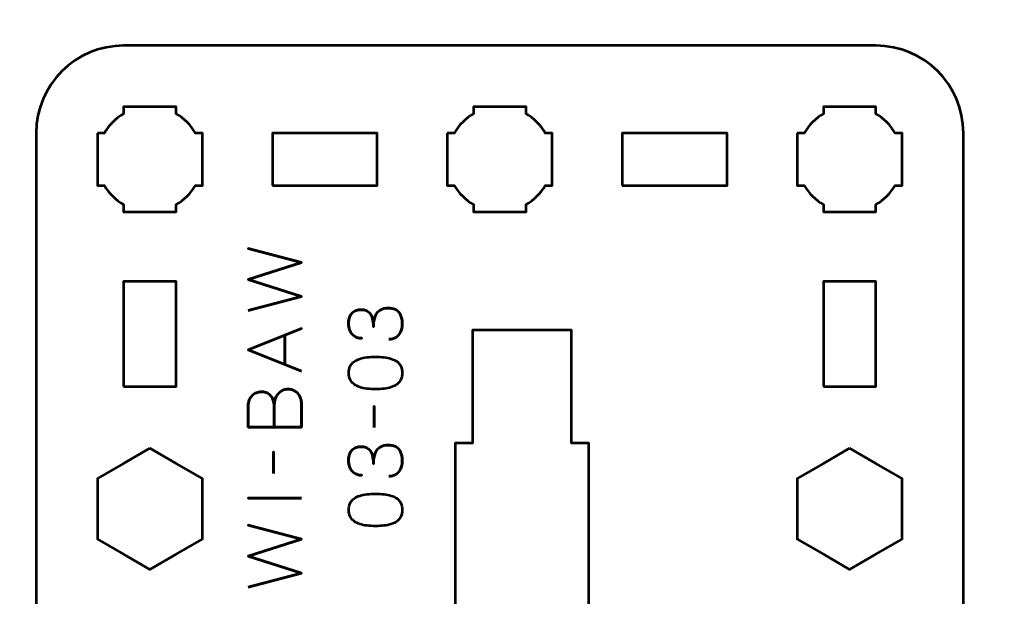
# Model space of a CAD drawing. Header units: centimetres. Extents: x -21 to 0, y -29.7 to 0.
# Drawn here: x -16.95 to -11.4, y -20.56 to -17.25 of the extents above; entities that cross this region are included whole.
import ezdxf

# ---------------------------------------------------------------- set-up
doc = ezdxf.new("R2010")
doc.units = ezdxf.units.CM
doc.header["$MEASUREMENT"] = 0
doc.layers.add('Layer 1', color=7, linetype='Continuous')

msp = doc.modelspace()

# ---------------------------------------------------------------- linework, layer by layer
at = {"layer": 'Layer 1', "lineweight": 53}
for points in [[(-15.5, -18.2), (-14.9, -18.2), (-14.9, -17.9), (-15.5, -17.9), (-15.5, -18.2)], [(-13.5, -18.2), (-12.9, -18.2), (-12.9, -17.9), (-13.5, -17.9), (-13.5, -18.2)], [(-16.35, -19.35), (-16.05, -19.35), (-16.05, -18.75), (-16.35, -18.75), (-16.35, -19.35)], [(-12.35, -19.35), (-12.05, -19.35), (-12.05, -18.75), (-12.35, -18.75), (-12.35, -19.35)]]:
    msp.add_lwpolyline(points, close=True, dxfattribs=at)
at = {"layer": 'Layer 1', "color": 1, "lineweight": 53}
msp.add_open_spline([(-21.00003, -29.19995), (-21.00003, -29.19995), (-21.00003, -8.29992), (-21.00003, -8.29992), (-21.00003, -8.29992), (-21.00003, -8.21709), (-20.93286, -8.14992), (-20.85003, -8.14992), (-20.85003, -8.14992), (-20.7672, -8.14992), (-20.70003, -8.08275), (-20.70003, -7.99992), (-20.70003, -7.99992), (-20.70003, -7.91709), (-20.7672, -7.84992), (-20.85003, -7.84992), (-20.85003, -7.84992), (-20.93286, -7.84992), (-21.00003, -7.78275), (-21.00003, -7.69992), (-21.00003, -7.69992), (-21.00003, -7.61709), (-20.93286, -7.54992), (-20.85003, -7.54992), (-20.85003, -7.54992), (-20.7672, -7.54992), (-20.70003, -7.48275), (-20.70003, -7.39992), (-20.70003, -7.39992), (-20.70003, -7.31709), (-20.7672, -7.24992), (-20.85003, -7.24992), (-20.85003, -7.24992), (-20.93286, -7.24992), (-21.00003, -7.18275), (-21.00003, -7.09992), (-21.00003, -7.09992), (-21.00003, -7.01709), (-20.93286, -6.94992), (-20.85003, -6.94992), (-20.85003, -6.94992), (-20.7672, -6.94992), (-20.70003, -6.88275), (-20.70003, -6.79992), (-20.70003, -6.79992), (-20.70003, -6.71709), (-20.7672, -6.64992), (-20.85003, -6.64992), (-20.85003, -6.64992), (-20.93286, -6.64992), (-21.00003, -6.58275), (-21.00003, -6.49992), (-21.00003, -6.49992), (-21.00003, -6.41709), (-20.93286, -6.34992), (-20.85003, -6.34992), (-20.85003, -6.34992), (-20.7672, -6.34992), (-20.70003, -6.28275), (-20.70003, -6.19992), (-20.70003, -6.19992), (-20.70003, -6.11709), (-20.7672, -6.04992), (-20.85003, -6.04992), (-20.85003, -6.04992), (-20.93286, -6.04992), (-21.00003, -5.98275), (-21.00003, -5.89992), (-21.00003, -5.89992), (-21.00003, -5.81709), (-20.93286, -5.74992), (-20.85003, -5.74992), (-20.85003, -5.74992), (-20.7672, -5.74992), (-20.70003, -5.68275), (-20.70003, -5.59992), (-20.70003, -5.59992), (-20.70003, -5.51709), (-20.7672, -5.44992), (-20.85003, -5.44992), (-20.85003, -5.44992), (-20.93286, -5.44992), (-21.00003, -5.38275), (-21.00003, -5.29992), (-21.00003, -5.29992), (-21.00003, -5.21709), (-20.93286, -5.14992), (-20.85003, -5.14992), (-20.85003, -5.14992), (-20.7672, -5.14992), (-20.70003, -5.08275), (-20.70003, -4.99992), (-20.70003, -4.99992), (-20.70003, -4.91709), (-20.7672, -4.84992), (-20.85003, -4.84992), (-20.85003, -4.84992), (-20.93286, -4.84992), (-21.00003, -4.78275), (-21.00003, -4.69992), (-21.00003, -4.69992), (-21.00003, -4.61709), (-20.93286, -4.54992), (-20.85003, -4.54992), (-20.85003, -4.54992), (-20.7672, -4.54992), (-20.70003, -4.48275), (-20.70003, -4.39992), (-20.70003, -4.39992), (-20.70003, -4.31709), (-20.7672, -4.24992), (-20.85003, -4.24992), (-20.85003, -4.24992), (-20.93286, -4.24992), (-21.00003, -4.18275), (-21.00003, -4.09992), (-21.00003, -4.09992), (-21.00003, -4.01709), (-20.93286, -3.94992), (-20.85003, -3.94992), (-20.85003, -3.94992), (-20.7672, -3.94992), (-20.70003, -3.88275), (-20.70003, -3.79992), (-20.70003, -3.79992), (-20.70003, -3.71709), (-20.7672, -3.64992), (-20.85003, -3.64992), (-20.85003, -3.64992), (-20.93286, -3.64992), (-21.00003, -3.58275), (-21.00003, -3.49992), (-21.00003, -3.49992), (-21.00003, -3.41709), (-20.93286, -3.34992), (-20.85003, -3.34992), (-20.85003, -3.34992), (-20.7672, -3.34992), (-20.70003, -3.28275), (-20.70003, -3.19992), (-20.70003, -3.19992), (-20.70003, -3.11709), (-20.7672, -3.04992), (-20.85003, -3.04992), (-20.85003, -3.04992), (-20.93286, -3.04992), (-21.00003, -2.98275), (-21.00003, -2.89992), (-21.00003, -2.89992), (-21.00003, -2.81709), (-20.93286, -2.74992), (-20.85003, -2.74992), (-20.85003, -2.74992), (-20.7672, -2.74992), (-20.70003, -2.68275), (-20.70003, -2.59992), (-20.70003, -2.59992), (-20.70003, -2.51709), (-20.7672, -2.44992), (-20.85003, -2.44992), (-20.85003, -2.44992), (-20.93286, -2.44992), (-21.00003, -2.38275), (-21.00003, -2.29992), (-21.00003, -2.29992), (-21.00003, -2.21709), (-20.93286, -2.14992), (-20.85003, -2.14992), (-20.85003, -2.14992), (-20.7672, -2.14992), (-20.70003, -2.08275), (-20.70003, -1.99992), (-20.70003, -1.99992), (-20.70003, -1.91709), (-20.7672, -1.84992), (-20.85003, -1.84992), (-20.85003, -1.84992), (-20.93286, -1.84992), (-21.00003, -1.78275), (-21.00003, -1.69992), (-21.00003, -1.69992), (-21.00003, -1.61709), (-20.93286, -1.54992), (-20.85003, -1.54992), (-20.85003, -1.54992), (-20.7672, -1.54992), (-20.70003, -1.48275), (-20.70003, -1.39992), (-20.70003, -1.39992), (-20.70003, -1.31709), (-20.7672, -1.24992), (-20.85003, -1.24992), (-20.85003, -1.24992), (-20.93286, -1.24992), (-21.00003, -1.18275), (-21.00003, -1.09992), (-21.00003, -1.09992), (-21.00003, -1.09992), (-21.00003, -0.49992), (-21.00003, -0.49992), (-21.00003, -0.49992), (-21.00003, -0.22295), (-20.77694, 0.00004), (-20.49994, 0.00004), (-20.49994, 0.00004), (-20.49994, 0.00004), (-0.50008, 0.00004), (-0.50008, 0.00004), (-0.50008, 0.00004), (-0.22294, 0.00004), (0.00002, -0.22295), (0.00002, -0.49992), (0.00002, -0.49992), (0.00002, -0.49992), (0.00002, -29.19995), (0.00002, -29.19995), (0.00002, -29.19995), (0.00002, -29.47695), (-0.22294, -29.70004), (-0.50008, -29.70004), (-0.50008, -29.70004), (-0.50008, -29.70004), (-20.49994, -29.70004), (-20.49994, -29.70004), (-20.49994, -29.70004), (-20.77694, -29.70004), (-21.00003, -29.47695), (-21.00003, -29.19995)], degree=3, knots=[0, 0, 0, 0, 0.0175439, 0.0175439, 0.0175439, 0.0175439, 0.0350877, 0.0350877, 0.0350877, 0.0350877, 0.0526316, 0.0526316, 0.0526316, 0.0526316, 0.0701754, 0.0701754, 0.0701754, 0.0701754, 0.0877193, 0.0877193, 0.0877193, 0.0877193, 0.1052632, 0.1052632, 0.1052632, 0.1052632, 0.122807, 0.122807, 0.122807, 0.122807, 0.1403509, 0.1403509, 0.1403509, 0.1403509, 0.1578947, 0.1578947, 0.1578947, 0.1578947, 0.1754386, 0.1754386, 0.1754386, 0.1754386, 0.1929825, 0.1929825, 0.1929825, 0.1929825, 0.2105263, 0.2105263, 0.2105263, 0.2105263, 0.2280702, 0.2280702, 0.2280702, 0.2280702, 0.245614, 0.245614, 0.245614, 0.245614, 0.2631579, 0.2631579, 0.2631579, 0.2631579, 0.2807018, 0.2807018, 0.2807018, 0.2807018, 0.2982456, 0.2982456, 0.2982456, 0.2982456, 0.3157895, 0.3157895, 0.3157895, 0.3157895, 0.3333333, 0.3333333, 0.3333333, 0.3333333, 0.3508772, 0.3508772, 0.3508772, 0.3508772, 0.3684211, 0.3684211, 0.3684211, 0.3684211, 0.3859649, 0.3859649, 0.3859649, 0.3859649, 0.4035088, 0.4035088, 0.4035088, 0.4035088, 0.4210526, 0.4210526, 0.4210526, 0.4210526, 0.4385965, 0.4385965, 0.4385965, 0.4385965, 0.4561404, 0.4561404, 0.4561404, 0.4561404, 0.4736842, 0.4736842, 0.4736842, 0.4736842, 0.4912281, 0.4912281, 0.4912281, 0.4912281, 0.5087719, 0.5087719, 0.5087719, 0.5087719, 0.5263158, 0.5263158, 0.5263158, 0.5263158, 0.5438596, 0.5438596, 0.5438596, 0.5438596, 0.5614035, 0.5614035, 0.5614035, 0.5614035, 0.5789474, 0.5789474, 0.5789474, 0.5789474, 0.5964912, 0.5964912, 0.5964912, 0.5964912, 0.6140351, 0.6140351, 0.6140351, 0.6140351, 0.6315789, 0.6315789, 0.6315789, 0.6315789, 0.6491228, 0.6491228, 0.6491228, 0.6491228, 0.6666667, 0.6666667, 0.6666667, 0.6666667, 0.6842105, 0.6842105, 0.6842105, 0.6842105, 0.7017544, 0.7017544, 0.7017544, 0.7017544, 0.7192982, 0.7192982, 0.7192982, 0.7192982, 0.7368421, 0.7368421, 0.7368421, 0.7368421, 0.754386, 0.754386, 0.754386, 0.754386, 0.7719298, 0.7719298, 0.7719298, 0.7719298, 0.7894737, 0.7894737, 0.7894737, 0.7894737, 0.8070175, 0.8070175, 0.8070175, 0.8070175, 0.8245614, 0.8245614, 0.8245614, 0.8245614, 0.8421053, 0.8421053, 0.8421053, 0.8421053, 0.8596491, 0.8596491, 0.8596491, 0.8596491, 0.877193, 0.877193, 0.877193, 0.877193, 0.8947368, 0.8947368, 0.8947368, 0.8947368, 0.9122807, 0.9122807, 0.9122807, 0.9122807, 0.9298246, 0.9298246, 0.9298246, 0.9298246, 0.9473684, 0.9473684, 0.9473684, 0.9473684, 0.9649123, 0.9649123, 0.9649123, 0.9649123, 0.9824561, 0.9824561, 0.9824561, 0.9824561, 1, 1, 1, 1], dxfattribs=at)
at = {"layer": 'Layer 1', "color": 3, "lineweight": 53}
msp.add_open_spline([(-16.85, -22.2), (-16.85, -22.2), (-16.85, -17.9), (-16.85, -17.9), (-16.85, -17.9), (-16.85, -17.62391), (-16.62609, -17.4), (-16.35, -17.4), (-16.35, -17.4), (-16.35, -17.4), (-12.05, -17.4), (-12.05, -17.4), (-12.05, -17.4), (-11.77391, -17.4), (-11.55, -17.62391), (-11.55, -17.9), (-11.55, -17.9), (-11.55, -17.9), (-11.55, -22.2), (-11.55, -22.2), (-11.55, -22.2), (-11.55, -22.47609), (-11.77391, -22.7), (-12.05, -22.7), (-12.05, -22.7), (-12.05, -22.7), (-13.692, -22.7), (-13.692, -22.7), (-13.692, -22.7), (-13.692, -22.7), (-13.692, -21.32699), (-13.692, -21.32699), (-13.692, -21.32699), (-13.692, -21.32699), (-13.438, -21.32699), (-13.438, -21.32699), (-13.438, -21.32699), (-13.438, -21.32699), (-13.438, -21.07299), (-13.438, -21.07299), (-13.438, -21.07299), (-13.438, -21.07299), (-13.692, -21.07299), (-13.692, -21.07299), (-13.692, -21.07299), (-13.692, -21.07299), (-13.692, -19.67299), (-13.692, -19.67299), (-13.692, -19.67299), (-13.692, -19.67299), (-13.792, -19.67302), (-13.792, -19.67302), (-13.792, -19.67302), (-13.792, -19.67302), (-13.792, -19.44998), (-13.792, -19.44998), (-13.792, -19.44998), (-13.792, -19.44998), (-13.792, -19.02501), (-13.792, -19.02501), (-13.792, -19.02501), (-13.792, -19.02501), (-14.354, -19.025), (-14.354, -19.025), (-14.354, -19.025), (-14.354, -19.025), (-14.354, -19.44998), (-14.354, -19.44998), (-14.354, -19.44998), (-14.354, -19.44998), (-14.354, -19.67302), (-14.354, -19.67302), (-14.354, -19.67302), (-14.354, -19.67302), (-14.454, -19.67299), (-14.454, -19.67299), (-14.454, -19.67299), (-14.454, -19.67299), (-14.454, -21.07299), (-14.454, -21.07299), (-14.454, -21.07299), (-14.454, -21.07299), (-14.962, -21.07299), (-14.962, -21.07299), (-14.962, -21.07299), (-14.962, -21.07299), (-14.962, -21.32699), (-14.962, -21.32699), (-14.962, -21.32699), (-14.962, -21.32699), (-14.708, -21.32699), (-14.708, -21.32699), (-14.708, -21.32699), (-14.708, -21.32699), (-14.708, -22.7), (-14.708, -22.7), (-14.708, -22.7), (-14.708, -22.7), (-15.169, -22.7), (-15.169, -22.7), (-15.169, -22.7), (-15.169, -22.61717), (-15.23617, -22.55), (-15.319, -22.55), (-15.319, -22.55), (-15.40183, -22.55), (-15.469, -22.61717), (-15.469, -22.7), (-15.469, -22.7), (-15.469, -22.7), (-16.35, -22.7), (-16.35, -22.7), (-16.35, -22.7), (-16.62609, -22.7), (-16.85, -22.47609), (-16.85, -22.2)], degree=3, knots=[0, 0, 0, 0, 0.0344828, 0.0344828, 0.0344828, 0.0344828, 0.0689655, 0.0689655, 0.0689655, 0.0689655, 0.1034483, 0.1034483, 0.1034483, 0.1034483, 0.137931, 0.137931, 0.137931, 0.137931, 0.1724138, 0.1724138, 0.1724138, 0.1724138, 0.2068966, 0.2068966, 0.2068966, 0.2068966, 0.2413793, 0.2413793, 0.2413793, 0.2413793, 0.2758621, 0.2758621, 0.2758621, 0.2758621, 0.3103448, 0.3103448, 0.3103448, 0.3103448, 0.3448276, 0.3448276, 0.3448276, 0.3448276, 0.3793103, 0.3793103, 0.3793103, 0.3793103, 0.4137931, 0.4137931, 0.4137931, 0.4137931, 0.4482759, 0.4482759, 0.4482759, 0.4482759, 0.4827586, 0.4827586, 0.4827586, 0.4827586, 0.5172414, 0.5172414, 0.5172414, 0.5172414, 0.5517241, 0.5517241, 0.5517241, 0.5517241, 0.5862069, 0.5862069, 0.5862069, 0.5862069, 0.6206897, 0.6206897, 0.6206897, 0.6206897, 0.6551724, 0.6551724, 0.6551724, 0.6551724, 0.6896552, 0.6896552, 0.6896552, 0.6896552, 0.7241379, 0.7241379, 0.7241379, 0.7241379, 0.7586207, 0.7586207, 0.7586207, 0.7586207, 0.7931034, 0.7931034, 0.7931034, 0.7931034, 0.8275862, 0.8275862, 0.8275862, 0.8275862, 0.862069, 0.862069, 0.862069, 0.862069, 0.8965517, 0.8965517, 0.8965517, 0.8965517, 0.9310345, 0.9310345, 0.9310345, 0.9310345, 0.9655172, 0.9655172, 0.9655172, 0.9655172, 1, 1, 1, 1], dxfattribs=at)
at = {"layer": 'Layer 1', "lineweight": 53}
for points, knots in [([(-16.5, -17.9), (-16.5, -17.9), (-16.45985, -17.9), (-16.45985, -17.9), (-16.45985, -17.9), (-16.4335, -17.85447), (-16.39553, -17.8165), (-16.35, -17.79015), (-16.35, -17.79015), (-16.35, -17.79015), (-16.35, -17.75), (-16.35, -17.75), (-16.35, -17.75), (-16.35, -17.75), (-16.2, -17.75), (-16.2, -17.75), (-16.2, -17.75), (-16.2, -17.75), (-16.05, -17.75), (-16.05, -17.75), (-16.05, -17.75), (-16.05, -17.75), (-16.05, -17.79015), (-16.05, -17.79015), (-16.05, -17.79015), (-16.00447, -17.8165), (-15.9665, -17.85447), (-15.94015, -17.9), (-15.94015, -17.9), (-15.94015, -17.9), (-15.9, -17.9), (-15.9, -17.9), (-15.9, -17.9), (-15.9, -17.9), (-15.9, -18.05), (-15.9, -18.05), (-15.9, -18.05), (-15.9, -18.05), (-15.9, -18.2), (-15.9, -18.2), (-15.9, -18.2), (-15.9, -18.2), (-15.94015, -18.2), (-15.94015, -18.2), (-15.94015, -18.2), (-15.9665, -18.24553), (-16.00447, -18.2835), (-16.05, -18.30985), (-16.05, -18.30985), (-16.05, -18.30985), (-16.05, -18.35), (-16.05, -18.35), (-16.05, -18.35), (-16.05, -18.35), (-16.2, -18.35), (-16.2, -18.35), (-16.2, -18.35), (-16.2, -18.35), (-16.35, -18.35), (-16.35, -18.35), (-16.35, -18.35), (-16.35, -18.35), (-16.35, -18.30985), (-16.35, -18.30985), (-16.35, -18.30985), (-16.39553, -18.2835), (-16.4335, -18.24553), (-16.45985, -18.2), (-16.45985, -18.2), (-16.45985, -18.2), (-16.5, -18.2), (-16.5, -18.2), (-16.5, -18.2), (-16.5, -18.2), (-16.5, -18.05), (-16.5, -18.05), (-16.5, -18.05), (-16.5, -18.05), (-16.5, -17.9), (-16.5, -17.9)], [0, 0, 0, 0, 0.05, 0.05, 0.05, 0.05, 0.1, 0.1, 0.1, 0.1, 0.15, 0.15, 0.15, 0.15, 0.2, 0.2, 0.2, 0.2, 0.25, 0.25, 0.25, 0.25, 0.3, 0.3, 0.3, 0.3, 0.35, 0.35, 0.35, 0.35, 0.4, 0.4, 0.4, 0.4, 0.45, 0.45, 0.45, 0.45, 0.5, 0.5, 0.5, 0.5, 0.55, 0.55, 0.55, 0.55, 0.6, 0.6, 0.6, 0.6, 0.65, 0.65, 0.65, 0.65, 0.7, 0.7, 0.7, 0.7, 0.75, 0.75, 0.75, 0.75, 0.8, 0.8, 0.8, 0.8, 0.85, 0.85, 0.85, 0.85, 0.9, 0.9, 0.9, 0.9, 0.95, 0.95, 0.95, 0.95, 1, 1, 1, 1]), ([(-14.5, -17.9), (-14.5, -17.9), (-14.45985, -17.9), (-14.45985, -17.9), (-14.45985, -17.9), (-14.4335, -17.85447), (-14.39553, -17.8165), (-14.35, -17.79015), (-14.35, -17.79015), (-14.35, -17.79015), (-14.35, -17.75), (-14.35, -17.75), (-14.35, -17.75), (-14.35, -17.75), (-14.2, -17.75), (-14.2, -17.75), (-14.2, -17.75), (-14.2, -17.75), (-14.05, -17.75), (-14.05, -17.75), (-14.05, -17.75), (-14.05, -17.75), (-14.05, -17.79015), (-14.05, -17.79015), (-14.05, -17.79015), (-14.00447, -17.8165), (-13.9665, -17.85447), (-13.94015, -17.9), (-13.94015, -17.9), (-13.94015, -17.9), (-13.9, -17.9), (-13.9, -17.9), (-13.9, -17.9), (-13.9, -17.9), (-13.9, -18.05), (-13.9, -18.05), (-13.9, -18.05), (-13.9, -18.05), (-13.9, -18.2), (-13.9, -18.2), (-13.9, -18.2), (-13.9, -18.2), (-13.94015, -18.2), (-13.94015, -18.2), (-13.94015, -18.2), (-13.9665, -18.24553), (-14.00447, -18.2835), (-14.05, -18.30985), (-14.05, -18.30985), (-14.05, -18.30985), (-14.05, -18.35), (-14.05, -18.35), (-14.05, -18.35), (-14.05, -18.35), (-14.2, -18.35), (-14.2, -18.35), (-14.2, -18.35), (-14.2, -18.35), (-14.35, -18.35), (-14.35, -18.35), (-14.35, -18.35), (-14.35, -18.35), (-14.35, -18.30985), (-14.35, -18.30985), (-14.35, -18.30985), (-14.39553, -18.2835), (-14.4335, -18.24553), (-14.45985, -18.2), (-14.45985, -18.2), (-14.45985, -18.2), (-14.5, -18.2), (-14.5, -18.2), (-14.5, -18.2), (-14.5, -18.2), (-14.5, -18.05), (-14.5, -18.05), (-14.5, -18.05), (-14.5, -18.05), (-14.5, -17.9), (-14.5, -17.9)], [0, 0, 0, 0, 0.05, 0.05, 0.05, 0.05, 0.1, 0.1, 0.1, 0.1, 0.15, 0.15, 0.15, 0.15, 0.2, 0.2, 0.2, 0.2, 0.25, 0.25, 0.25, 0.25, 0.3, 0.3, 0.3, 0.3, 0.35, 0.35, 0.35, 0.35, 0.4, 0.4, 0.4, 0.4, 0.45, 0.45, 0.45, 0.45, 0.5, 0.5, 0.5, 0.5, 0.55, 0.55, 0.55, 0.55, 0.6, 0.6, 0.6, 0.6, 0.65, 0.65, 0.65, 0.65, 0.7, 0.7, 0.7, 0.7, 0.75, 0.75, 0.75, 0.75, 0.8, 0.8, 0.8, 0.8, 0.85, 0.85, 0.85, 0.85, 0.9, 0.9, 0.9, 0.9, 0.95, 0.95, 0.95, 0.95, 1, 1, 1, 1]), ([(-12.5, -17.9), (-12.5, -17.9), (-12.45985, -17.9), (-12.45985, -17.9), (-12.45985, -17.9), (-12.4335, -17.85447), (-12.39553, -17.8165), (-12.35, -17.79015), (-12.35, -17.79015), (-12.35, -17.79015), (-12.35, -17.75), (-12.35, -17.75), (-12.35, -17.75), (-12.35, -17.75), (-12.2, -17.75), (-12.2, -17.75), (-12.2, -17.75), (-12.2, -17.75), (-12.05, -17.75), (-12.05, -17.75), (-12.05, -17.75), (-12.05, -17.75), (-12.05, -17.79015), (-12.05, -17.79015), (-12.05, -17.79015), (-12.00447, -17.8165), (-11.9665, -17.85447), (-11.94015, -17.9), (-11.94015, -17.9), (-11.94015, -17.9), (-11.9, -17.9), (-11.9, -17.9), (-11.9, -17.9), (-11.9, -17.9), (-11.9, -18.05), (-11.9, -18.05), (-11.9, -18.05), (-11.9, -18.05), (-11.9, -18.2), (-11.9, -18.2), (-11.9, -18.2), (-11.9, -18.2), (-11.94015, -18.2), (-11.94015, -18.2), (-11.94015, -18.2), (-11.9665, -18.24553), (-12.00447, -18.2835), (-12.05, -18.30985), (-12.05, -18.30985), (-12.05, -18.30985), (-12.05, -18.35), (-12.05, -18.35), (-12.05, -18.35), (-12.05, -18.35), (-12.2, -18.35), (-12.2, -18.35), (-12.2, -18.35), (-12.2, -18.35), (-12.35, -18.35), (-12.35, -18.35), (-12.35, -18.35), (-12.35, -18.35), (-12.35, -18.30985), (-12.35, -18.30985), (-12.35, -18.30985), (-12.39553, -18.2835), (-12.4335, -18.24553), (-12.45985, -18.2), (-12.45985, -18.2), (-12.45985, -18.2), (-12.5, -18.2), (-12.5, -18.2), (-12.5, -18.2), (-12.5, -18.2), (-12.5, -18.05), (-12.5, -18.05), (-12.5, -18.05), (-12.5, -18.05), (-12.5, -17.9), (-12.5, -17.9)], [0, 0, 0, 0, 0.05, 0.05, 0.05, 0.05, 0.1, 0.1, 0.1, 0.1, 0.15, 0.15, 0.15, 0.15, 0.2, 0.2, 0.2, 0.2, 0.25, 0.25, 0.25, 0.25, 0.3, 0.3, 0.3, 0.3, 0.35, 0.35, 0.35, 0.35, 0.4, 0.4, 0.4, 0.4, 0.45, 0.45, 0.45, 0.45, 0.5, 0.5, 0.5, 0.5, 0.55, 0.55, 0.55, 0.55, 0.6, 0.6, 0.6, 0.6, 0.65, 0.65, 0.65, 0.65, 0.7, 0.7, 0.7, 0.7, 0.75, 0.75, 0.75, 0.75, 0.8, 0.8, 0.8, 0.8, 0.85, 0.85, 0.85, 0.85, 0.9, 0.9, 0.9, 0.9, 0.95, 0.95, 0.95, 0.95, 1, 1, 1, 1]), ([(-16.2, -19.70359), (-16.2, -19.70359), (-16.05, -19.79019), (-16.05, -19.79019), (-16.05, -19.79019), (-16.05, -19.79019), (-15.9, -19.87679), (-15.9, -19.87679), (-15.9, -19.87679), (-15.9, -19.87679), (-15.9, -20.05), (-15.9, -20.05), (-15.9, -20.05), (-15.9, -20.05), (-15.9, -20.22321), (-15.9, -20.22321), (-15.9, -20.22321), (-15.9, -20.22321), (-16.05, -20.30981), (-16.05, -20.30981), (-16.05, -20.30981), (-16.05, -20.30981), (-16.2, -20.39641), (-16.2, -20.39641), (-16.2, -20.39641), (-16.2, -20.39641), (-16.35, -20.30981), (-16.35, -20.30981), (-16.35, -20.30981), (-16.35, -20.30981), (-16.5, -20.22321), (-16.5, -20.22321), (-16.5, -20.22321), (-16.5, -20.22321), (-16.5, -20.05), (-16.5, -20.05), (-16.5, -20.05), (-16.5, -20.05), (-16.5, -19.87679), (-16.5, -19.87679), (-16.5, -19.87679), (-16.5, -19.87679), (-16.35, -19.79019), (-16.35, -19.79019), (-16.35, -19.79019), (-16.35, -19.79019), (-16.2, -19.70359), (-16.2, -19.70359)], [0, 0, 0, 0, 0.0833333, 0.0833333, 0.0833333, 0.0833333, 0.1666667, 0.1666667, 0.1666667, 0.1666667, 0.25, 0.25, 0.25, 0.25, 0.3333333, 0.3333333, 0.3333333, 0.3333333, 0.4166667, 0.4166667, 0.4166667, 0.4166667, 0.5, 0.5, 0.5, 0.5, 0.5833333, 0.5833333, 0.5833333, 0.5833333, 0.6666667, 0.6666667, 0.6666667, 0.6666667, 0.75, 0.75, 0.75, 0.75, 0.8333333, 0.8333333, 0.8333333, 0.8333333, 0.9166667, 0.9166667, 0.9166667, 0.9166667, 1, 1, 1, 1]), ([(-12.2, -19.70359), (-12.2, -19.70359), (-12.05, -19.79019), (-12.05, -19.79019), (-12.05, -19.79019), (-12.05, -19.79019), (-11.9, -19.87679), (-11.9, -19.87679), (-11.9, -19.87679), (-11.9, -19.87679), (-11.9, -20.05), (-11.9, -20.05), (-11.9, -20.05), (-11.9, -20.05), (-11.9, -20.22321), (-11.9, -20.22321), (-11.9, -20.22321), (-11.9, -20.22321), (-12.05, -20.30981), (-12.05, -20.30981), (-12.05, -20.30981), (-12.05, -20.30981), (-12.2, -20.39641), (-12.2, -20.39641), (-12.2, -20.39641), (-12.2, -20.39641), (-12.35, -20.30981), (-12.35, -20.30981), (-12.35, -20.30981), (-12.35, -20.30981), (-12.5, -20.22321), (-12.5, -20.22321), (-12.5, -20.22321), (-12.5, -20.22321), (-12.5, -20.05), (-12.5, -20.05), (-12.5, -20.05), (-12.5, -20.05), (-12.5, -19.87679), (-12.5, -19.87679), (-12.5, -19.87679), (-12.5, -19.87679), (-12.35, -19.79019), (-12.35, -19.79019), (-12.35, -19.79019), (-12.35, -19.79019), (-12.2, -19.70359), (-12.2, -19.70359)], [0, 0, 0, 0, 0.0833333, 0.0833333, 0.0833333, 0.0833333, 0.1666667, 0.1666667, 0.1666667, 0.1666667, 0.25, 0.25, 0.25, 0.25, 0.3333333, 0.3333333, 0.3333333, 0.3333333, 0.4166667, 0.4166667, 0.4166667, 0.4166667, 0.5, 0.5, 0.5, 0.5, 0.5833333, 0.5833333, 0.5833333, 0.5833333, 0.6666667, 0.6666667, 0.6666667, 0.6666667, 0.75, 0.75, 0.75, 0.75, 0.8333333, 0.8333333, 0.8333333, 0.8333333, 0.9166667, 0.9166667, 0.9166667, 0.9166667, 1, 1, 1, 1])]:
    msp.add_open_spline(points, degree=3, knots=knots, dxfattribs=at)
at = {"layer": 'Layer 1', "color": 5, "lineweight": 53}
for points, knots in [([(-15.63833, -18.91564), (-15.63833, -18.91564), (-15.33311, -18.83521), (-15.33311, -18.83521), (-15.33311, -18.83521), (-15.33311, -18.83521), (-15.63833, -18.73827), (-15.63833, -18.73827), (-15.63833, -18.73827), (-15.63833, -18.73827), (-15.33311, -18.64132), (-15.33311, -18.64132), (-15.33311, -18.64132), (-15.33311, -18.64132), (-15.63833, -18.56089), (-15.63833, -18.56089), (-15.63833, -18.56089), (-15.63833, -18.56089), (-15.33311, -18.64132), (-15.33311, -18.64132), (-15.33311, -18.64132), (-15.33311, -18.64132), (-15.63833, -18.73827), (-15.63833, -18.73827), (-15.63833, -18.73827), (-15.63833, -18.73827), (-15.33311, -18.83521), (-15.33311, -18.83521), (-15.33311, -18.83521), (-15.33311, -18.83521), (-15.63833, -18.91564), (-15.63833, -18.91564)], [0, 0, 0, 0, 0.125, 0.125, 0.125, 0.125, 0.25, 0.25, 0.25, 0.25, 0.375, 0.375, 0.375, 0.375, 0.5, 0.5, 0.5, 0.5, 0.625, 0.625, 0.625, 0.625, 0.75, 0.75, 0.75, 0.75, 0.875, 0.875, 0.875, 0.875, 1, 1, 1, 1]), ([(-14.83442, -19.08011), (-14.81918, -19.08004), (-14.80592, -19.07651), (-14.79442, -19.06953), (-14.79442, -19.06953), (-14.78299, -19.06254), (-14.77403, -19.05259), (-14.76761, -19.03961), (-14.76761, -19.03961), (-14.76119, -19.02663), (-14.75794, -19.01104), (-14.7578, -18.9929), (-14.7578, -18.9929), (-14.7578, -18.97929), (-14.75921, -18.96694), (-14.76217, -18.95572), (-14.76217, -18.95572), (-14.76514, -18.94457), (-14.76972, -18.93498), (-14.776, -18.92686), (-14.776, -18.92686), (-14.78228, -18.91875), (-14.7904, -18.91254), (-14.80027, -18.9081), (-14.80027, -18.9081), (-14.81022, -18.90372), (-14.82215, -18.90154), (-14.83612, -18.90147), (-14.83612, -18.90147), (-14.85474, -18.90139), (-14.87048, -18.9052), (-14.88325, -18.91275), (-14.88325, -18.91275), (-14.89602, -18.9203), (-14.90561, -18.93202), (-14.91217, -18.94775), (-14.91217, -18.94775), (-14.91874, -18.96348), (-14.92205, -18.98366), (-14.92205, -19.00814), (-14.92205, -19.00814), (-14.92198, -18.98987), (-14.92367, -18.97456), (-14.92713, -18.96207), (-14.92713, -18.96207), (-14.93059, -18.94965), (-14.93546, -18.93971), (-14.94181, -18.93223), (-14.94181, -18.93223), (-14.94809, -18.92475), (-14.95557, -18.91932), (-14.96417, -18.91607), (-14.96417, -18.91607), (-14.97271, -18.91275), (-14.98209, -18.91113), (-14.99232, -18.9112), (-14.99232, -18.9112), (-15.00256, -18.91113), (-15.01201, -18.91254), (-15.02076, -18.91536), (-15.02076, -18.91536), (-15.02951, -18.91812), (-15.0372, -18.92263), (-15.04376, -18.92877), (-15.04376, -18.92877), (-15.05032, -18.93491), (-15.05547, -18.94302), (-15.05914, -18.95297), (-15.05914, -18.95297), (-15.06281, -18.96299), (-15.06464, -18.9752), (-15.06471, -18.98952), (-15.06471, -18.98952), (-15.06464, -19.00377), (-15.06253, -19.01626), (-15.05843, -19.02684), (-15.05843, -19.02684), (-15.05434, -19.0375), (-15.04877, -19.04624), (-15.04164, -19.0533), (-15.04164, -19.0533), (-15.03452, -19.06028), (-15.0264, -19.06551), (-15.01723, -19.06896), (-15.01723, -19.06896), (-15.00806, -19.07249), (-14.99832, -19.07418), (-14.98809, -19.07418), (-14.98809, -19.07418), (-14.99832, -19.07418), (-15.00806, -19.07249), (-15.01723, -19.06896), (-15.01723, -19.06896), (-15.0264, -19.06551), (-15.03452, -19.06028), (-15.04164, -19.0533), (-15.04164, -19.0533), (-15.04877, -19.04624), (-15.05434, -19.0375), (-15.05843, -19.02684), (-15.05843, -19.02684), (-15.06253, -19.01626), (-15.06464, -19.00377), (-15.06471, -18.98952), (-15.06471, -18.98952), (-15.06464, -18.9752), (-15.06281, -18.96299), (-15.05914, -18.95297), (-15.05914, -18.95297), (-15.05547, -18.94302), (-15.05032, -18.93491), (-15.04376, -18.92877), (-15.04376, -18.92877), (-15.0372, -18.92263), (-15.02951, -18.91812), (-15.02076, -18.91536), (-15.02076, -18.91536), (-15.01201, -18.91254), (-15.00256, -18.91113), (-14.99232, -18.9112), (-14.99232, -18.9112), (-14.98209, -18.91113), (-14.97271, -18.91275), (-14.96417, -18.91607), (-14.96417, -18.91607), (-14.95557, -18.91932), (-14.94809, -18.92475), (-14.94181, -18.93223), (-14.94181, -18.93223), (-14.93546, -18.93971), (-14.93059, -18.94965), (-14.92713, -18.96207), (-14.92713, -18.96207), (-14.92367, -18.97456), (-14.92198, -18.98987), (-14.92205, -19.00814), (-14.92205, -19.00814), (-14.92205, -18.98366), (-14.91874, -18.96348), (-14.91217, -18.94775), (-14.91217, -18.94775), (-14.90561, -18.93202), (-14.89602, -18.9203), (-14.88325, -18.91275), (-14.88325, -18.91275), (-14.87048, -18.9052), (-14.85474, -18.90139), (-14.83612, -18.90147), (-14.83612, -18.90147), (-14.82215, -18.90154), (-14.81022, -18.90372), (-14.80027, -18.9081), (-14.80027, -18.9081), (-14.7904, -18.91254), (-14.78228, -18.91875), (-14.776, -18.92686), (-14.776, -18.92686), (-14.76972, -18.93498), (-14.76514, -18.94457), (-14.76217, -18.95572), (-14.76217, -18.95572), (-14.75921, -18.96694), (-14.7578, -18.97929), (-14.7578, -18.9929), (-14.7578, -18.9929), (-14.75794, -19.01104), (-14.76119, -19.02663), (-14.76761, -19.03961), (-14.76761, -19.03961), (-14.77403, -19.05259), (-14.78299, -19.06254), (-14.79442, -19.06953), (-14.79442, -19.06953), (-14.80592, -19.07651), (-14.81918, -19.08004), (-14.83442, -19.08011)], [0, 0, 0, 0, 0.0227273, 0.0227273, 0.0227273, 0.0227273, 0.0454545, 0.0454545, 0.0454545, 0.0454545, 0.0681818, 0.0681818, 0.0681818, 0.0681818, 0.0909091, 0.0909091, 0.0909091, 0.0909091, 0.1136364, 0.1136364, 0.1136364, 0.1136364, 0.1363636, 0.1363636, 0.1363636, 0.1363636, 0.1590909, 0.1590909, 0.1590909, 0.1590909, 0.1818182, 0.1818182, 0.1818182, 0.1818182, 0.2045455, 0.2045455, 0.2045455, 0.2045455, 0.2272727, 0.2272727, 0.2272727, 0.2272727, 0.25, 0.25, 0.25, 0.25, 0.2727273, 0.2727273, 0.2727273, 0.2727273, 0.2954545, 0.2954545, 0.2954545, 0.2954545, 0.3181818, 0.3181818, 0.3181818, 0.3181818, 0.3409091, 0.3409091, 0.3409091, 0.3409091, 0.3636364, 0.3636364, 0.3636364, 0.3636364, 0.3863636, 0.3863636, 0.3863636, 0.3863636, 0.4090909, 0.4090909, 0.4090909, 0.4090909, 0.4318182, 0.4318182, 0.4318182, 0.4318182, 0.4545455, 0.4545455, 0.4545455, 0.4545455, 0.4772727, 0.4772727, 0.4772727, 0.4772727, 0.5, 0.5, 0.5, 0.5, 0.5227273, 0.5227273, 0.5227273, 0.5227273, 0.5454545, 0.5454545, 0.5454545, 0.5454545, 0.5681818, 0.5681818, 0.5681818, 0.5681818, 0.5909091, 0.5909091, 0.5909091, 0.5909091, 0.6136364, 0.6136364, 0.6136364, 0.6136364, 0.6363636, 0.6363636, 0.6363636, 0.6363636, 0.6590909, 0.6590909, 0.6590909, 0.6590909, 0.6818182, 0.6818182, 0.6818182, 0.6818182, 0.7045455, 0.7045455, 0.7045455, 0.7045455, 0.7272727, 0.7272727, 0.7272727, 0.7272727, 0.75, 0.75, 0.75, 0.75, 0.7727273, 0.7727273, 0.7727273, 0.7727273, 0.7954545, 0.7954545, 0.7954545, 0.7954545, 0.8181818, 0.8181818, 0.8181818, 0.8181818, 0.8409091, 0.8409091, 0.8409091, 0.8409091, 0.8636364, 0.8636364, 0.8636364, 0.8636364, 0.8863636, 0.8863636, 0.8863636, 0.8863636, 0.9090909, 0.9090909, 0.9090909, 0.9090909, 0.9318182, 0.9318182, 0.9318182, 0.9318182, 0.9545455, 0.9545455, 0.9545455, 0.9545455, 0.9772727, 0.9772727, 0.9772727, 0.9772727, 1, 1, 1, 1]), ([(-15.33311, -19.2615), (-15.33311, -19.2615), (-15.63833, -19.14043), (-15.63833, -19.14043), (-15.63833, -19.14043), (-15.63833, -19.14043), (-15.33311, -19.01893), (-15.33311, -19.01893), (-15.33311, -19.01893), (-15.33311, -19.01893), (-15.63833, -19.14043), (-15.63833, -19.14043), (-15.63833, -19.14043), (-15.63833, -19.14043), (-15.33311, -19.2615), (-15.33311, -19.2615)], [0, 0, 0, 0, 0.25, 0.25, 0.25, 0.25, 0.5, 0.5, 0.5, 0.5, 0.75, 0.75, 0.75, 0.75, 1, 1, 1, 1]), ([(-15.42921, -19.2234), (-15.42921, -19.2234), (-15.42921, -19.05746), (-15.42921, -19.05746), (-15.42921, -19.05746), (-15.42921, -19.05746), (-15.42921, -19.2234), (-15.42921, -19.2234)], [0, 0, 0, 0, 0.5, 0.5, 0.5, 0.5, 1, 1, 1, 1]), ([(-14.7578, -19.27272), (-14.75787, -19.25791), (-14.76048, -19.24514), (-14.76556, -19.23448), (-14.76556, -19.23448), (-14.77064, -19.2239), (-14.77791, -19.21508), (-14.78715, -19.20803), (-14.78715, -19.20803), (-14.79646, -19.20104), (-14.80747, -19.19554), (-14.82017, -19.19145), (-14.82017, -19.19145), (-14.83287, -19.18742), (-14.84677, -19.18453), (-14.86201, -19.18291), (-14.86201, -19.18291), (-14.87725, -19.18121), (-14.89327, -19.18037), (-14.9102, -19.18044), (-14.9102, -19.18044), (-14.92706, -19.18037), (-14.94308, -19.18121), (-14.95825, -19.18291), (-14.95825, -19.18291), (-14.97342, -19.18453), (-14.98739, -19.18742), (-15.00009, -19.19145), (-15.00009, -19.19145), (-15.01272, -19.19554), (-15.02372, -19.20104), (-15.03311, -19.20803), (-15.03311, -19.20803), (-15.04242, -19.21508), (-15.04969, -19.2239), (-15.05477, -19.23448), (-15.05477, -19.23448), (-15.05992, -19.24514), (-15.06253, -19.25791), (-15.0626, -19.27272), (-15.0626, -19.27272), (-15.06253, -19.28754), (-15.05992, -19.30031), (-15.05477, -19.31097), (-15.05477, -19.31097), (-15.04969, -19.32155), (-15.04242, -19.33037), (-15.03311, -19.33742), (-15.03311, -19.33742), (-15.02372, -19.34441), (-15.01272, -19.34991), (-15.00009, -19.354), (-15.00009, -19.354), (-14.98739, -19.35803), (-14.97342, -19.36092), (-14.95825, -19.36254), (-14.95825, -19.36254), (-14.94308, -19.36423), (-14.92706, -19.36508), (-14.9102, -19.36501), (-14.9102, -19.36501), (-14.89327, -19.36508), (-14.87725, -19.36423), (-14.86201, -19.36254), (-14.86201, -19.36254), (-14.84677, -19.36092), (-14.83287, -19.35803), (-14.82017, -19.354), (-14.82017, -19.354), (-14.80747, -19.34991), (-14.79646, -19.34441), (-14.78715, -19.33742), (-14.78715, -19.33742), (-14.77791, -19.33037), (-14.77064, -19.32155), (-14.76556, -19.31097), (-14.76556, -19.31097), (-14.76048, -19.30031), (-14.75787, -19.28754), (-14.7578, -19.27272)], [0, 0, 0, 0, 0.05, 0.05, 0.05, 0.05, 0.1, 0.1, 0.1, 0.1, 0.15, 0.15, 0.15, 0.15, 0.2, 0.2, 0.2, 0.2, 0.25, 0.25, 0.25, 0.25, 0.3, 0.3, 0.3, 0.3, 0.35, 0.35, 0.35, 0.35, 0.4, 0.4, 0.4, 0.4, 0.45, 0.45, 0.45, 0.45, 0.5, 0.5, 0.5, 0.5, 0.55, 0.55, 0.55, 0.55, 0.6, 0.6, 0.6, 0.6, 0.65, 0.65, 0.65, 0.65, 0.7, 0.7, 0.7, 0.7, 0.75, 0.75, 0.75, 0.75, 0.8, 0.8, 0.8, 0.8, 0.85, 0.85, 0.85, 0.85, 0.9, 0.9, 0.9, 0.9, 0.95, 0.95, 0.95, 0.95, 1, 1, 1, 1]), ([(-14.7578, -19.27272), (-14.75787, -19.25791), (-14.76048, -19.24514), (-14.76556, -19.23448), (-14.76556, -19.23448), (-14.77064, -19.2239), (-14.77791, -19.21508), (-14.78715, -19.20803), (-14.78715, -19.20803), (-14.79646, -19.20104), (-14.80747, -19.19554), (-14.82017, -19.19145), (-14.82017, -19.19145), (-14.83287, -19.18742), (-14.84677, -19.18453), (-14.86201, -19.18291), (-14.86201, -19.18291), (-14.87725, -19.18121), (-14.89327, -19.18037), (-14.9102, -19.18044), (-14.9102, -19.18044), (-14.92706, -19.18037), (-14.94308, -19.18121), (-14.95825, -19.18291), (-14.95825, -19.18291), (-14.97342, -19.18453), (-14.98739, -19.18742), (-15.00009, -19.19145), (-15.00009, -19.19145), (-15.01272, -19.19554), (-15.02372, -19.20104), (-15.03311, -19.20803), (-15.03311, -19.20803), (-15.04242, -19.21508), (-15.04969, -19.2239), (-15.05477, -19.23448), (-15.05477, -19.23448), (-15.05992, -19.24514), (-15.06253, -19.25791), (-15.0626, -19.27272), (-15.0626, -19.27272), (-15.06253, -19.28754), (-15.05992, -19.30031), (-15.05477, -19.31097), (-15.05477, -19.31097), (-15.04969, -19.32155), (-15.04242, -19.33037), (-15.03311, -19.33742), (-15.03311, -19.33742), (-15.02372, -19.34441), (-15.01272, -19.34991), (-15.00009, -19.354), (-15.00009, -19.354), (-14.98739, -19.35803), (-14.97342, -19.36092), (-14.95825, -19.36254), (-14.95825, -19.36254), (-14.94308, -19.36423), (-14.92706, -19.36508), (-14.9102, -19.36501), (-14.9102, -19.36501), (-14.89327, -19.36508), (-14.87725, -19.36423), (-14.86201, -19.36254), (-14.86201, -19.36254), (-14.84677, -19.36092), (-14.83287, -19.35803), (-14.82017, -19.354), (-14.82017, -19.354), (-14.80747, -19.34991), (-14.79646, -19.34441), (-14.78715, -19.33742), (-14.78715, -19.33742), (-14.77791, -19.33037), (-14.77064, -19.32155), (-14.76556, -19.31097), (-14.76556, -19.31097), (-14.76048, -19.30031), (-14.75787, -19.28754), (-14.7578, -19.27272)], [0, 0, 0, 0, 0.05, 0.05, 0.05, 0.05, 0.1, 0.1, 0.1, 0.1, 0.15, 0.15, 0.15, 0.15, 0.2, 0.2, 0.2, 0.2, 0.25, 0.25, 0.25, 0.25, 0.3, 0.3, 0.3, 0.3, 0.35, 0.35, 0.35, 0.35, 0.4, 0.4, 0.4, 0.4, 0.45, 0.45, 0.45, 0.45, 0.5, 0.5, 0.5, 0.5, 0.55, 0.55, 0.55, 0.55, 0.6, 0.6, 0.6, 0.6, 0.65, 0.65, 0.65, 0.65, 0.7, 0.7, 0.7, 0.7, 0.75, 0.75, 0.75, 0.75, 0.8, 0.8, 0.8, 0.8, 0.85, 0.85, 0.85, 0.85, 0.9, 0.9, 0.9, 0.9, 0.95, 0.95, 0.95, 0.95, 1, 1, 1, 1]), ([(-15.49017, -19.58196), (-15.49017, -19.58196), (-15.49017, -19.4647), (-15.49017, -19.4647), (-15.49017, -19.4647), (-15.49024, -19.44946), (-15.49235, -19.43648), (-15.49652, -19.42554), (-15.49652, -19.42554), (-15.50061, -19.41467), (-15.50618, -19.40586), (-15.51317, -19.39901), (-15.51317, -19.39901), (-15.52015, -19.39217), (-15.52805, -19.38723), (-15.5368, -19.38412), (-15.5368, -19.38412), (-15.54548, -19.38109), (-15.55451, -19.37968), (-15.56382, -19.38003), (-15.56382, -19.38003), (-15.57314, -19.38046), (-15.58217, -19.38243), (-15.59099, -19.38596), (-15.59099, -19.38596), (-15.59981, -19.38942), (-15.60778, -19.39464), (-15.61491, -19.40148), (-15.61491, -19.40148), (-15.62203, -19.40832), (-15.62768, -19.41686), (-15.63184, -19.42723), (-15.63184, -19.42723), (-15.63607, -19.43761), (-15.63826, -19.44981), (-15.63833, -19.46385), (-15.63833, -19.46385), (-15.63833, -19.46385), (-15.63833, -19.58196), (-15.63833, -19.58196), (-15.63833, -19.58196), (-15.63833, -19.58196), (-15.33311, -19.58196), (-15.33311, -19.58196), (-15.33311, -19.58196), (-15.33311, -19.58196), (-15.33311, -19.452), (-15.33311, -19.452), (-15.33311, -19.452), (-15.33311, -19.43986), (-15.33487, -19.42857), (-15.33833, -19.41813), (-15.33833, -19.41813), (-15.34186, -19.40769), (-15.34687, -19.39859), (-15.3535, -19.39069), (-15.3535, -19.39069), (-15.3602, -19.38285), (-15.36825, -19.37672), (-15.37777, -19.37234), (-15.37777, -19.37234), (-15.3873, -19.36797), (-15.39809, -19.36571), (-15.41016, -19.36564), (-15.41016, -19.36564), (-15.42229, -19.36592), (-15.43323, -19.36846), (-15.44303, -19.37333), (-15.44303, -19.37333), (-15.45284, -19.3782), (-15.46124, -19.38497), (-15.46822, -19.39372), (-15.46822, -19.39372), (-15.47528, -19.40247), (-15.48071, -19.41291), (-15.48445, -19.42491), (-15.48445, -19.42491), (-15.48819, -19.4369), (-15.49009, -19.45016), (-15.49017, -19.4647), (-15.49017, -19.4647), (-15.49009, -19.45016), (-15.48819, -19.4369), (-15.48445, -19.42491), (-15.48445, -19.42491), (-15.48071, -19.41291), (-15.47528, -19.40247), (-15.46822, -19.39372), (-15.46822, -19.39372), (-15.46124, -19.38497), (-15.45284, -19.3782), (-15.44303, -19.37333), (-15.44303, -19.37333), (-15.43323, -19.36846), (-15.42229, -19.36592), (-15.41016, -19.36564), (-15.41016, -19.36564), (-15.39809, -19.36571), (-15.3873, -19.36797), (-15.37777, -19.37234), (-15.37777, -19.37234), (-15.36825, -19.37672), (-15.3602, -19.38285), (-15.3535, -19.39069), (-15.3535, -19.39069), (-15.34687, -19.39859), (-15.34186, -19.40769), (-15.33833, -19.41813), (-15.33833, -19.41813), (-15.33487, -19.42857), (-15.33311, -19.43986), (-15.33311, -19.452), (-15.33311, -19.452), (-15.33311, -19.452), (-15.33311, -19.58196), (-15.33311, -19.58196), (-15.33311, -19.58196), (-15.33311, -19.58196), (-15.63833, -19.58196), (-15.63833, -19.58196), (-15.63833, -19.58196), (-15.63833, -19.58196), (-15.63833, -19.46385), (-15.63833, -19.46385), (-15.63833, -19.46385), (-15.63826, -19.44981), (-15.63607, -19.43761), (-15.63184, -19.42723), (-15.63184, -19.42723), (-15.62768, -19.41686), (-15.62203, -19.40832), (-15.61491, -19.40148), (-15.61491, -19.40148), (-15.60778, -19.39464), (-15.59981, -19.38942), (-15.59099, -19.38596), (-15.59099, -19.38596), (-15.58217, -19.38243), (-15.57314, -19.38046), (-15.56382, -19.38003), (-15.56382, -19.38003), (-15.55451, -19.37968), (-15.54548, -19.38109), (-15.5368, -19.38412), (-15.5368, -19.38412), (-15.52805, -19.38723), (-15.52015, -19.39217), (-15.51317, -19.39901), (-15.51317, -19.39901), (-15.50618, -19.40586), (-15.50061, -19.41467), (-15.49652, -19.42554), (-15.49652, -19.42554), (-15.49235, -19.43648), (-15.49024, -19.44946), (-15.49017, -19.4647), (-15.49017, -19.4647), (-15.49017, -19.4647), (-15.49017, -19.58196), (-15.49017, -19.58196)], [0, 0, 0, 0, 0.025, 0.025, 0.025, 0.025, 0.05, 0.05, 0.05, 0.05, 0.075, 0.075, 0.075, 0.075, 0.1, 0.1, 0.1, 0.1, 0.125, 0.125, 0.125, 0.125, 0.15, 0.15, 0.15, 0.15, 0.175, 0.175, 0.175, 0.175, 0.2, 0.2, 0.2, 0.2, 0.225, 0.225, 0.225, 0.225, 0.25, 0.25, 0.25, 0.25, 0.275, 0.275, 0.275, 0.275, 0.3, 0.3, 0.3, 0.3, 0.325, 0.325, 0.325, 0.325, 0.35, 0.35, 0.35, 0.35, 0.375, 0.375, 0.375, 0.375, 0.4, 0.4, 0.4, 0.4, 0.425, 0.425, 0.425, 0.425, 0.45, 0.45, 0.45, 0.45, 0.475, 0.475, 0.475, 0.475, 0.5, 0.5, 0.5, 0.5, 0.525, 0.525, 0.525, 0.525, 0.55, 0.55, 0.55, 0.55, 0.575, 0.575, 0.575, 0.575, 0.6, 0.6, 0.6, 0.6, 0.625, 0.625, 0.625, 0.625, 0.65, 0.65, 0.65, 0.65, 0.675, 0.675, 0.675, 0.675, 0.7, 0.7, 0.7, 0.7, 0.725, 0.725, 0.725, 0.725, 0.75, 0.75, 0.75, 0.75, 0.775, 0.775, 0.775, 0.775, 0.8, 0.8, 0.8, 0.8, 0.825, 0.825, 0.825, 0.825, 0.85, 0.85, 0.85, 0.85, 0.875, 0.875, 0.875, 0.875, 0.9, 0.9, 0.9, 0.9, 0.925, 0.925, 0.925, 0.925, 0.95, 0.95, 0.95, 0.95, 0.975, 0.975, 0.975, 0.975, 1, 1, 1, 1]), ([(-14.9174, -19.58514), (-14.9174, -19.58514), (-14.9174, -19.46195), (-14.9174, -19.46195), (-14.9174, -19.46195), (-14.9174, -19.46195), (-14.9174, -19.58514), (-14.9174, -19.58514)], [0, 0, 0, 0, 0.5, 0.5, 0.5, 0.5, 1, 1, 1, 1]), ([(-14.83442, -19.86369), (-14.81918, -19.86362), (-14.80592, -19.86009), (-14.79442, -19.85311), (-14.79442, -19.85311), (-14.78299, -19.84612), (-14.77403, -19.83617), (-14.76761, -19.82319), (-14.76761, -19.82319), (-14.76119, -19.81021), (-14.75794, -19.79462), (-14.7578, -19.77648), (-14.7578, -19.77648), (-14.7578, -19.76287), (-14.75921, -19.75052), (-14.76217, -19.7393), (-14.76217, -19.7393), (-14.76514, -19.72815), (-14.76972, -19.71856), (-14.776, -19.71044), (-14.776, -19.71044), (-14.78228, -19.70233), (-14.7904, -19.69612), (-14.80027, -19.69168), (-14.80027, -19.69168), (-14.81022, -19.6873), (-14.82215, -19.68512), (-14.83612, -19.68505), (-14.83612, -19.68505), (-14.85474, -19.68497), (-14.87048, -19.68878), (-14.88325, -19.69633), (-14.88325, -19.69633), (-14.89602, -19.70388), (-14.90561, -19.7156), (-14.91217, -19.73133), (-14.91217, -19.73133), (-14.91874, -19.74706), (-14.92205, -19.76724), (-14.92205, -19.79172), (-14.92205, -19.79172), (-14.92198, -19.77345), (-14.92367, -19.75814), (-14.92713, -19.74565), (-14.92713, -19.74565), (-14.93059, -19.73323), (-14.93546, -19.72329), (-14.94181, -19.71581), (-14.94181, -19.71581), (-14.94809, -19.70833), (-14.95557, -19.7029), (-14.96417, -19.69965), (-14.96417, -19.69965), (-14.97271, -19.69633), (-14.98209, -19.69471), (-14.99232, -19.69478), (-14.99232, -19.69478), (-15.00256, -19.69471), (-15.01201, -19.69612), (-15.02076, -19.69894), (-15.02076, -19.69894), (-15.02951, -19.7017), (-15.0372, -19.70621), (-15.04376, -19.71235), (-15.04376, -19.71235), (-15.05032, -19.71849), (-15.05547, -19.7266), (-15.05914, -19.73655), (-15.05914, -19.73655), (-15.06281, -19.74657), (-15.06464, -19.75878), (-15.06471, -19.7731), (-15.06471, -19.7731), (-15.06464, -19.78735), (-15.06253, -19.79984), (-15.05843, -19.81042), (-15.05843, -19.81042), (-15.05434, -19.82108), (-15.04877, -19.82982), (-15.04164, -19.83688), (-15.04164, -19.83688), (-15.03452, -19.84386), (-15.0264, -19.84909), (-15.01723, -19.85254), (-15.01723, -19.85254), (-15.00806, -19.85607), (-14.99832, -19.85776), (-14.98809, -19.85776), (-14.98809, -19.85776), (-14.99832, -19.85776), (-15.00806, -19.85607), (-15.01723, -19.85254), (-15.01723, -19.85254), (-15.0264, -19.84909), (-15.03452, -19.84386), (-15.04164, -19.83688), (-15.04164, -19.83688), (-15.04877, -19.82982), (-15.05434, -19.82108), (-15.05843, -19.81042), (-15.05843, -19.81042), (-15.06253, -19.79984), (-15.06464, -19.78735), (-15.06471, -19.7731), (-15.06471, -19.7731), (-15.06464, -19.75878), (-15.06281, -19.74657), (-15.05914, -19.73655), (-15.05914, -19.73655), (-15.05547, -19.7266), (-15.05032, -19.71849), (-15.04376, -19.71235), (-15.04376, -19.71235), (-15.0372, -19.70621), (-15.02951, -19.7017), (-15.02076, -19.69894), (-15.02076, -19.69894), (-15.01201, -19.69612), (-15.00256, -19.69471), (-14.99232, -19.69478), (-14.99232, -19.69478), (-14.98209, -19.69471), (-14.97271, -19.69633), (-14.96417, -19.69965), (-14.96417, -19.69965), (-14.95557, -19.7029), (-14.94809, -19.70833), (-14.94181, -19.71581), (-14.94181, -19.71581), (-14.93546, -19.72329), (-14.93059, -19.73323), (-14.92713, -19.74565), (-14.92713, -19.74565), (-14.92367, -19.75814), (-14.92198, -19.77345), (-14.92205, -19.79172), (-14.92205, -19.79172), (-14.92205, -19.76724), (-14.91874, -19.74706), (-14.91217, -19.73133), (-14.91217, -19.73133), (-14.90561, -19.7156), (-14.89602, -19.70388), (-14.88325, -19.69633), (-14.88325, -19.69633), (-14.87048, -19.68878), (-14.85474, -19.68497), (-14.83612, -19.68505), (-14.83612, -19.68505), (-14.82215, -19.68512), (-14.81022, -19.6873), (-14.80027, -19.69168), (-14.80027, -19.69168), (-14.7904, -19.69612), (-14.78228, -19.70233), (-14.776, -19.71044), (-14.776, -19.71044), (-14.76972, -19.71856), (-14.76514, -19.72815), (-14.76217, -19.7393), (-14.76217, -19.7393), (-14.75921, -19.75052), (-14.7578, -19.76287), (-14.7578, -19.77648), (-14.7578, -19.77648), (-14.75794, -19.79462), (-14.76119, -19.81021), (-14.76761, -19.82319), (-14.76761, -19.82319), (-14.77403, -19.83617), (-14.78299, -19.84612), (-14.79442, -19.85311), (-14.79442, -19.85311), (-14.80592, -19.86009), (-14.81918, -19.86362), (-14.83442, -19.86369)], [0, 0, 0, 0, 0.0227273, 0.0227273, 0.0227273, 0.0227273, 0.0454545, 0.0454545, 0.0454545, 0.0454545, 0.0681818, 0.0681818, 0.0681818, 0.0681818, 0.0909091, 0.0909091, 0.0909091, 0.0909091, 0.1136364, 0.1136364, 0.1136364, 0.1136364, 0.1363636, 0.1363636, 0.1363636, 0.1363636, 0.1590909, 0.1590909, 0.1590909, 0.1590909, 0.1818182, 0.1818182, 0.1818182, 0.1818182, 0.2045455, 0.2045455, 0.2045455, 0.2045455, 0.2272727, 0.2272727, 0.2272727, 0.2272727, 0.25, 0.25, 0.25, 0.25, 0.2727273, 0.2727273, 0.2727273, 0.2727273, 0.2954545, 0.2954545, 0.2954545, 0.2954545, 0.3181818, 0.3181818, 0.3181818, 0.3181818, 0.3409091, 0.3409091, 0.3409091, 0.3409091, 0.3636364, 0.3636364, 0.3636364, 0.3636364, 0.3863636, 0.3863636, 0.3863636, 0.3863636, 0.4090909, 0.4090909, 0.4090909, 0.4090909, 0.4318182, 0.4318182, 0.4318182, 0.4318182, 0.4545455, 0.4545455, 0.4545455, 0.4545455, 0.4772727, 0.4772727, 0.4772727, 0.4772727, 0.5, 0.5, 0.5, 0.5, 0.5227273, 0.5227273, 0.5227273, 0.5227273, 0.5454545, 0.5454545, 0.5454545, 0.5454545, 0.5681818, 0.5681818, 0.5681818, 0.5681818, 0.5909091, 0.5909091, 0.5909091, 0.5909091, 0.6136364, 0.6136364, 0.6136364, 0.6136364, 0.6363636, 0.6363636, 0.6363636, 0.6363636, 0.6590909, 0.6590909, 0.6590909, 0.6590909, 0.6818182, 0.6818182, 0.6818182, 0.6818182, 0.7045455, 0.7045455, 0.7045455, 0.7045455, 0.7272727, 0.7272727, 0.7272727, 0.7272727, 0.75, 0.75, 0.75, 0.75, 0.7727273, 0.7727273, 0.7727273, 0.7727273, 0.7954545, 0.7954545, 0.7954545, 0.7954545, 0.8181818, 0.8181818, 0.8181818, 0.8181818, 0.8409091, 0.8409091, 0.8409091, 0.8409091, 0.8636364, 0.8636364, 0.8636364, 0.8636364, 0.8863636, 0.8863636, 0.8863636, 0.8863636, 0.9090909, 0.9090909, 0.9090909, 0.9090909, 0.9318182, 0.9318182, 0.9318182, 0.9318182, 0.9545455, 0.9545455, 0.9545455, 0.9545455, 0.9772727, 0.9772727, 0.9772727, 0.9772727, 1, 1, 1, 1]), ([(-15.49271, -19.84781), (-15.49271, -19.84781), (-15.49271, -19.72462), (-15.49271, -19.72462), (-15.49271, -19.72462), (-15.49271, -19.72462), (-15.49271, -19.84781), (-15.49271, -19.84781)], [0, 0, 0, 0, 0.5, 0.5, 0.5, 0.5, 1, 1, 1, 1]), ([(-14.7578, -20.0563), (-14.75787, -20.04149), (-14.76048, -20.02872), (-14.76556, -20.01806), (-14.76556, -20.01806), (-14.77064, -20.00748), (-14.77791, -19.99866), (-14.78715, -19.99161), (-14.78715, -19.99161), (-14.79646, -19.98462), (-14.80747, -19.97912), (-14.82017, -19.97503), (-14.82017, -19.97503), (-14.83287, -19.971), (-14.84677, -19.96811), (-14.86201, -19.96649), (-14.86201, -19.96649), (-14.87725, -19.96479), (-14.89327, -19.96395), (-14.9102, -19.96402), (-14.9102, -19.96402), (-14.92706, -19.96395), (-14.94308, -19.96479), (-14.95825, -19.96649), (-14.95825, -19.96649), (-14.97342, -19.96811), (-14.98739, -19.971), (-15.00009, -19.97503), (-15.00009, -19.97503), (-15.01272, -19.97912), (-15.02372, -19.98462), (-15.03311, -19.99161), (-15.03311, -19.99161), (-15.04242, -19.99866), (-15.04969, -20.00748), (-15.05477, -20.01806), (-15.05477, -20.01806), (-15.05992, -20.02872), (-15.06253, -20.04149), (-15.0626, -20.0563), (-15.0626, -20.0563), (-15.06253, -20.07112), (-15.05992, -20.08389), (-15.05477, -20.09455), (-15.05477, -20.09455), (-15.04969, -20.10513), (-15.04242, -20.11395), (-15.03311, -20.121), (-15.03311, -20.121), (-15.02372, -20.12799), (-15.01272, -20.13349), (-15.00009, -20.13758), (-15.00009, -20.13758), (-14.98739, -20.14161), (-14.97342, -20.1445), (-14.95825, -20.14612), (-14.95825, -20.14612), (-14.94308, -20.14781), (-14.92706, -20.14866), (-14.9102, -20.14859), (-14.9102, -20.14859), (-14.89327, -20.14866), (-14.87725, -20.14781), (-14.86201, -20.14612), (-14.86201, -20.14612), (-14.84677, -20.1445), (-14.83287, -20.14161), (-14.82017, -20.13758), (-14.82017, -20.13758), (-14.80747, -20.13349), (-14.79646, -20.12799), (-14.78715, -20.121), (-14.78715, -20.121), (-14.77791, -20.11395), (-14.77064, -20.10513), (-14.76556, -20.09455), (-14.76556, -20.09455), (-14.76048, -20.08389), (-14.75787, -20.07112), (-14.7578, -20.0563)], [0, 0, 0, 0, 0.05, 0.05, 0.05, 0.05, 0.1, 0.1, 0.1, 0.1, 0.15, 0.15, 0.15, 0.15, 0.2, 0.2, 0.2, 0.2, 0.25, 0.25, 0.25, 0.25, 0.3, 0.3, 0.3, 0.3, 0.35, 0.35, 0.35, 0.35, 0.4, 0.4, 0.4, 0.4, 0.45, 0.45, 0.45, 0.45, 0.5, 0.5, 0.5, 0.5, 0.55, 0.55, 0.55, 0.55, 0.6, 0.6, 0.6, 0.6, 0.65, 0.65, 0.65, 0.65, 0.7, 0.7, 0.7, 0.7, 0.75, 0.75, 0.75, 0.75, 0.8, 0.8, 0.8, 0.8, 0.85, 0.85, 0.85, 0.85, 0.9, 0.9, 0.9, 0.9, 0.95, 0.95, 0.95, 0.95, 1, 1, 1, 1]), ([(-14.7578, -20.0563), (-14.75787, -20.04149), (-14.76048, -20.02872), (-14.76556, -20.01806), (-14.76556, -20.01806), (-14.77064, -20.00748), (-14.77791, -19.99866), (-14.78715, -19.99161), (-14.78715, -19.99161), (-14.79646, -19.98462), (-14.80747, -19.97912), (-14.82017, -19.97503), (-14.82017, -19.97503), (-14.83287, -19.971), (-14.84677, -19.96811), (-14.86201, -19.96649), (-14.86201, -19.96649), (-14.87725, -19.96479), (-14.89327, -19.96395), (-14.9102, -19.96402), (-14.9102, -19.96402), (-14.92706, -19.96395), (-14.94308, -19.96479), (-14.95825, -19.96649), (-14.95825, -19.96649), (-14.97342, -19.96811), (-14.98739, -19.971), (-15.00009, -19.97503), (-15.00009, -19.97503), (-15.01272, -19.97912), (-15.02372, -19.98462), (-15.03311, -19.99161), (-15.03311, -19.99161), (-15.04242, -19.99866), (-15.04969, -20.00748), (-15.05477, -20.01806), (-15.05477, -20.01806), (-15.05992, -20.02872), (-15.06253, -20.04149), (-15.0626, -20.0563), (-15.0626, -20.0563), (-15.06253, -20.07112), (-15.05992, -20.08389), (-15.05477, -20.09455), (-15.05477, -20.09455), (-15.04969, -20.10513), (-15.04242, -20.11395), (-15.03311, -20.121), (-15.03311, -20.121), (-15.02372, -20.12799), (-15.01272, -20.13349), (-15.00009, -20.13758), (-15.00009, -20.13758), (-14.98739, -20.14161), (-14.97342, -20.1445), (-14.95825, -20.14612), (-14.95825, -20.14612), (-14.94308, -20.14781), (-14.92706, -20.14866), (-14.9102, -20.14859), (-14.9102, -20.14859), (-14.89327, -20.14866), (-14.87725, -20.14781), (-14.86201, -20.14612), (-14.86201, -20.14612), (-14.84677, -20.1445), (-14.83287, -20.14161), (-14.82017, -20.13758), (-14.82017, -20.13758), (-14.80747, -20.13349), (-14.79646, -20.12799), (-14.78715, -20.121), (-14.78715, -20.121), (-14.77791, -20.11395), (-14.77064, -20.10513), (-14.76556, -20.09455), (-14.76556, -20.09455), (-14.76048, -20.08389), (-14.75787, -20.07112), (-14.7578, -20.0563)], [0, 0, 0, 0, 0.05, 0.05, 0.05, 0.05, 0.1, 0.1, 0.1, 0.1, 0.15, 0.15, 0.15, 0.15, 0.2, 0.2, 0.2, 0.2, 0.25, 0.25, 0.25, 0.25, 0.3, 0.3, 0.3, 0.3, 0.35, 0.35, 0.35, 0.35, 0.4, 0.4, 0.4, 0.4, 0.45, 0.45, 0.45, 0.45, 0.5, 0.5, 0.5, 0.5, 0.55, 0.55, 0.55, 0.55, 0.6, 0.6, 0.6, 0.6, 0.65, 0.65, 0.65, 0.65, 0.7, 0.7, 0.7, 0.7, 0.75, 0.75, 0.75, 0.75, 0.8, 0.8, 0.8, 0.8, 0.85, 0.85, 0.85, 0.85, 0.9, 0.9, 0.9, 0.9, 0.95, 0.95, 0.95, 0.95, 1, 1, 1, 1]), ([(-15.33311, -19.98878), (-15.33311, -19.98878), (-15.63833, -19.98878), (-15.63833, -19.98878), (-15.63833, -19.98878), (-15.63833, -19.98878), (-15.33311, -19.98878), (-15.33311, -19.98878)], [0, 0, 0, 0, 0.5, 0.5, 0.5, 0.5, 1, 1, 1, 1]), ([(-15.63833, -20.49805), (-15.63833, -20.49805), (-15.33311, -20.41762), (-15.33311, -20.41762), (-15.33311, -20.41762), (-15.33311, -20.41762), (-15.63833, -20.32068), (-15.63833, -20.32068), (-15.63833, -20.32068), (-15.63833, -20.32068), (-15.33311, -20.22373), (-15.33311, -20.22373), (-15.33311, -20.22373), (-15.33311, -20.22373), (-15.63833, -20.1433), (-15.63833, -20.1433), (-15.63833, -20.1433), (-15.63833, -20.1433), (-15.33311, -20.22373), (-15.33311, -20.22373), (-15.33311, -20.22373), (-15.33311, -20.22373), (-15.63833, -20.32068), (-15.63833, -20.32068), (-15.63833, -20.32068), (-15.63833, -20.32068), (-15.33311, -20.41762), (-15.33311, -20.41762), (-15.33311, -20.41762), (-15.33311, -20.41762), (-15.63833, -20.49805), (-15.63833, -20.49805)], [0, 0, 0, 0, 0.125, 0.125, 0.125, 0.125, 0.25, 0.25, 0.25, 0.25, 0.375, 0.375, 0.375, 0.375, 0.5, 0.5, 0.5, 0.5, 0.625, 0.625, 0.625, 0.625, 0.75, 0.75, 0.75, 0.75, 0.875, 0.875, 0.875, 0.875, 1, 1, 1, 1])]:
    msp.add_open_spline(points, degree=3, knots=knots, dxfattribs=at)

doc.saveas('drawing.dxf')
